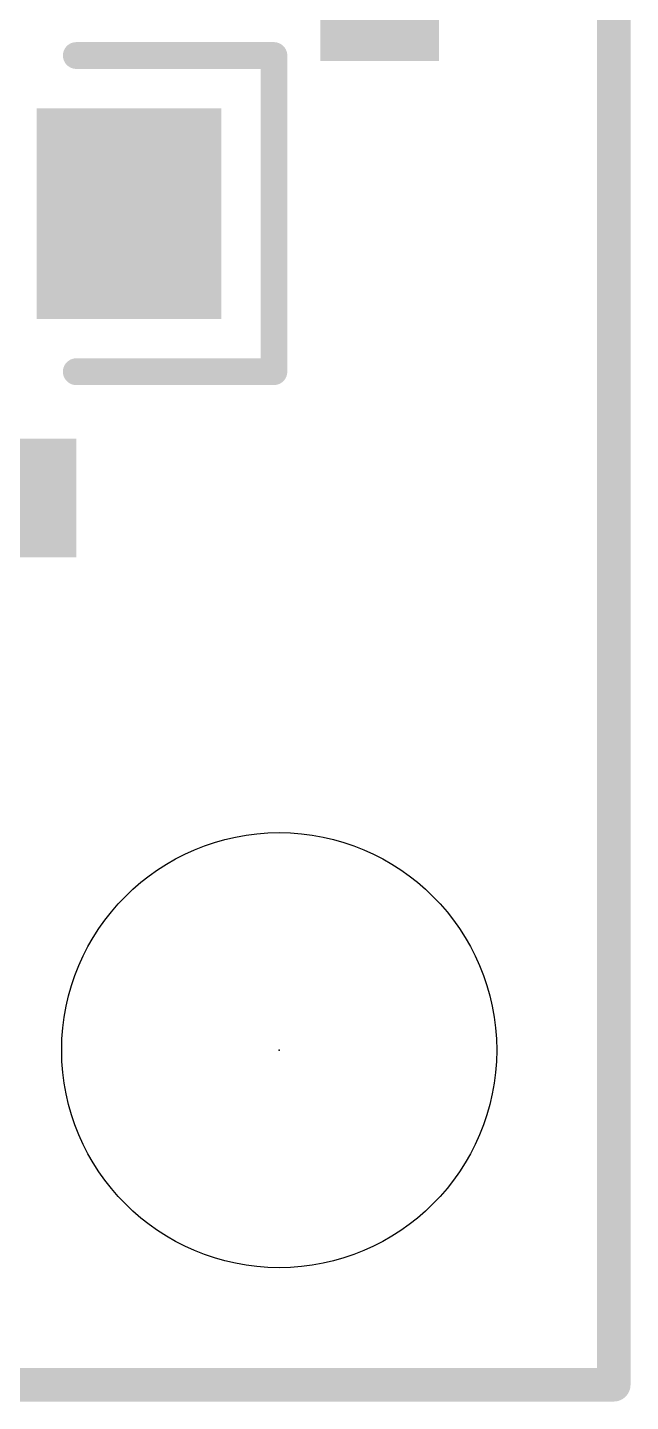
# Model space of a CAD drawing. Extents: x -0.1 to 68.7, y -15.2 to 51.5.
# Drawn here: x 64.13 to 68.71, y -0.13 to 10.3 of the extents above; entities that cross this region are included whole.
import ezdxf

# ---------------------------------------------------------------- set-up
doc = ezdxf.new("R2010")
doc.units = 0
for name, color, linetype in [('1', 12, 'CONTINUOUS'), ('16', 132, 'CONTINUOUS'), ('20', 53, 'CONTINUOUS'), ('21', 41, 'CONTINUOUS'), ('23', 53, 'CONTINUOUS')]:
    doc.layers.add(name, color=color, linetype=linetype)

# ---------------------------------------------------------------- blocks, each defined once
blk = doc.blocks.new('RECT')
blk.add_solid([(-0.5, -0.5), (0.5, -0.5), (-0.5, 0.5), (0.5, 0.5)])

msp = doc.modelspace()

# ---------------------------------------------------------------- linework, layer by layer
at = {"layer": '1', "const_width": 0.254}
for points in [[(68.58, 43.18), (68.58, 0)], [(68.58, 0), (0, 0)]]:
    msp.add_lwpolyline(points, dxfattribs=at)
at = {"layer": '1', "const_width": 0.127}
for points in [[(68.58, -0.0635, 1), (68.58, 0.0635)], [(68.5165, 0, 1), (68.6435, 0)]]:
    msp.add_lwpolyline(points, format="xyb", dxfattribs=at)
at = {"layer": '16', "const_width": 0.254}
for points in [[(68.58, 43.18), (68.58, 0)], [(68.58, 0), (0, 0)]]:
    msp.add_lwpolyline(points, dxfattribs=at)
at = {"layer": '16', "const_width": 0.127}
for points in [[(68.58, -0.0635, 1), (68.58, 0.0635)], [(68.5165, 0, 1), (68.6435, 0)]]:
    msp.add_lwpolyline(points, format="xyb", dxfattribs=at)
at = {"layer": '20', "const_width": 0.2032}
for points in [[(68.58, 0), (68.58, 43.18)], [(0, 0), (68.58, 0)]]:
    msp.add_lwpolyline(points, dxfattribs=at)
at = {"layer": '20', "const_width": 0.1016}
for points in [[(68.5292, 0, 1), (68.6308, 0)], [(68.58, -0.0508, 1), (68.58, 0.0508)]]:
    msp.add_lwpolyline(points, format="xyb", dxfattribs=at)
at = {"layer": '20'}
msp.add_circle((66.04, 2.54), 1.651, dxfattribs=at)
at = {"layer": '21', "const_width": 0.2032}
for points in [[(64.5, 10.09), (66, 10.09)], [(66, 10.09), (66, 7.69)], [(66, 7.69), (64.5, 7.69)]]:
    msp.add_lwpolyline(points, dxfattribs=at)
at = {"layer": '21', "const_width": 0.1016}
for points in [[(64.5, 10.1408, 1), (64.5, 10.0392)], [(66.0508, 10.09, 1), (65.9492, 10.09)], [(66, 10.0392, 1), (66, 10.1408)], [(64.5, 7.7408, 1), (64.5, 7.6392)], [(65.9492, 7.69, 1), (66.0508, 7.69)], [(66, 7.6392, 1), (66, 7.7408)]]:
    msp.add_lwpolyline(points, format="xyb", dxfattribs=at)
at = {"layer": '23'}
msp.add_point((66.04, 2.54), dxfattribs=at)

# ---------------------------------------------------------------- block references
at = {"layer": '1', "rotation": 270}
for p, xscale, yscale in [((66.802, 10.399), 0.7, 0.9), ((64.9, 8.89), 1.6, 1.4)]:
    msp.add_blockref('RECT', p, dxfattribs=dict(at, xscale=xscale, yscale=yscale))
at = {"layer": '1', "xscale": 0.7, "yscale": 0.9}
msp.add_blockref('RECT', (64.15, 6.731), dxfattribs=at)

doc.saveas('drawing.dxf')
